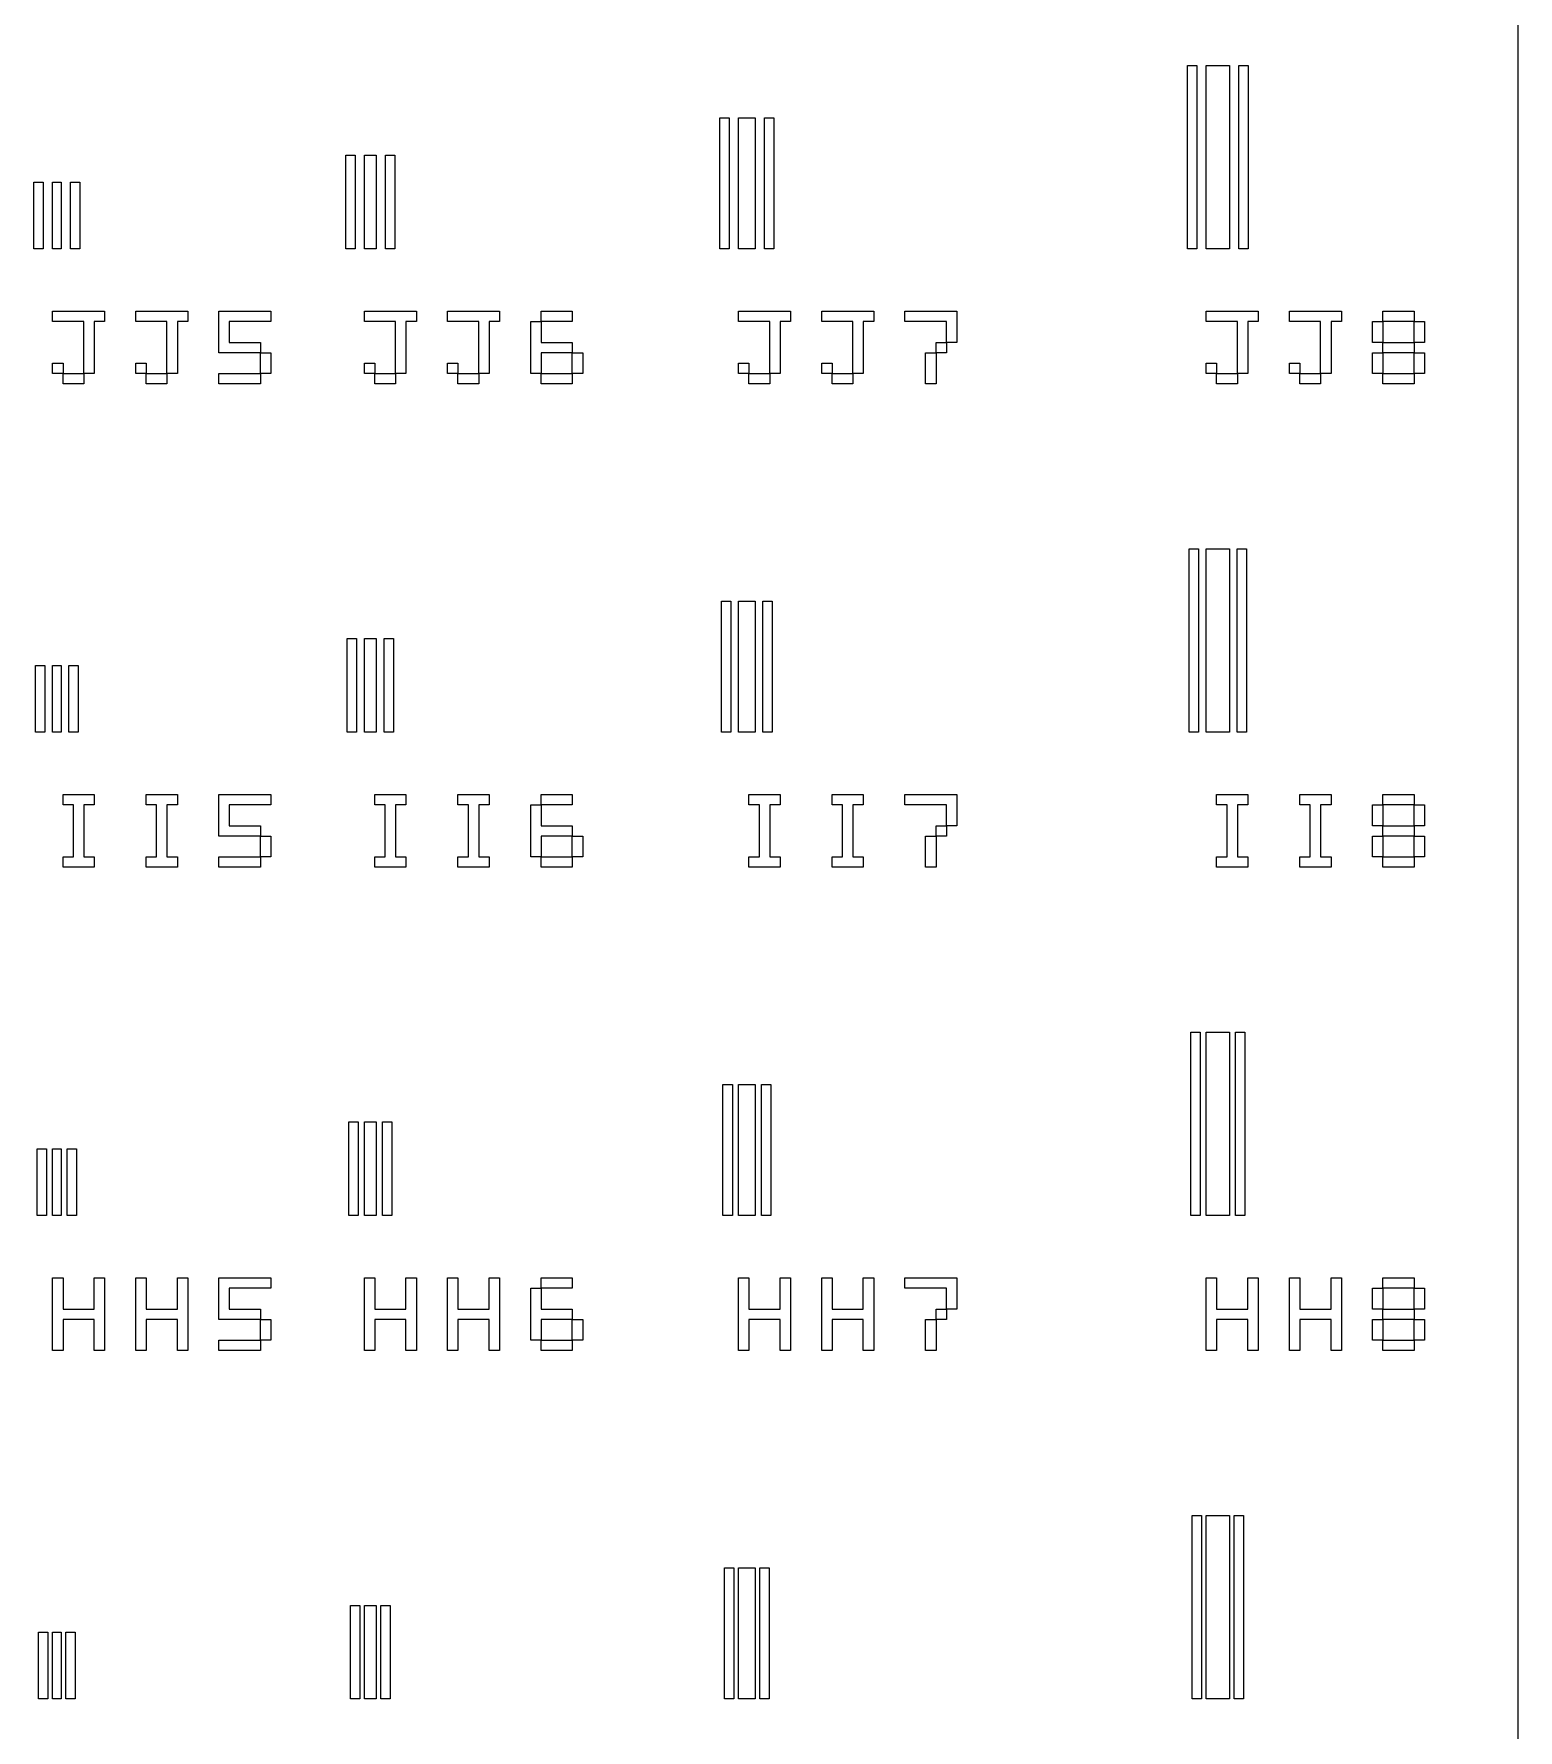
# Model space of a CAD drawing. Extents: x 0 to 3000, y 0 to 2000.
# Drawn here: x 2524 to 3000, y 990 to 1534 of the extents above; entities that cross this region are included whole.
import ezdxf

# ---------------------------------------------------------------- set-up
doc = ezdxf.new("R2010")
doc.units = 0
doc.header["$MEASUREMENT"] = 0
doc.layers.add('design', color=1, linetype='Continuous')

msp = doc.modelspace()

# ---------------------------------------------------------------- linework, layer by layer
msp.add_line((3000, 0), (3000, 2000))
at = {"layer": 'design'}
for points in [[(2894, 1465), (2894, 1523.8), (2897, 1523.8), (2897, 1465)], [(2900, 1465), (2900, 1523.8), (2907.4, 1523.8), (2907.4, 1465)], [(2910.4, 1465), (2910.4, 1523.8), (2913.4, 1523.8), (2913.4, 1465)], [(2744, 1465), (2744, 1507), (2747, 1507), (2747, 1465)], [(2750, 1465), (2750, 1507), (2755.3, 1507), (2755.3, 1465)], [(2758.3, 1465), (2758.3, 1507), (2761.3, 1507), (2761.3, 1465)], [(2624, 1465), (2624, 1495), (2627, 1495), (2627, 1465)], [(2630, 1465), (2630, 1495), (2633.8, 1495), (2633.8, 1465)], [(2636.8, 1465), (2636.8, 1495), (2639.8, 1495), (2639.8, 1465)], [(2524, 1465), (2524, 1486.4), (2527, 1486.4), (2527, 1465)], [(2530, 1465), (2530, 1486.4), (2532.7, 1486.4), (2532.7, 1465)], [(2535.7, 1465), (2535.7, 1486.4), (2538.7, 1486.4), (2538.7, 1465)], [(2540, 1425), (2540, 1428.33), (2540, 1431.67), (2540, 1435), (2540, 1438.33), (2540, 1441.67), (2536.67, 1441.67), (2533.33, 1441.67), (2530, 1441.67), (2530, 1445), (2533.33, 1445), (2536.67, 1445), (2540, 1445), (2543.33, 1445), (2546.67, 1445), (2546.67, 1441.67), (2543.33, 1441.67), (2543.33, 1438.33), (2543.33, 1435), (2543.33, 1431.67), (2543.33, 1428.33), (2543.33, 1425)], [(2566.67, 1425), (2566.67, 1428.33), (2566.67, 1431.67), (2566.67, 1435), (2566.67, 1438.33), (2566.67, 1441.67), (2563.33, 1441.67), (2560, 1441.67), (2556.67, 1441.67), (2556.67, 1445), (2560, 1445), (2563.33, 1445), (2566.67, 1445), (2570, 1445), (2573.33, 1445), (2573.33, 1441.67), (2570, 1441.67), (2570, 1438.33), (2570, 1435), (2570, 1431.67), (2570, 1428.33), (2570, 1425)], [(2583.33, 1431.67), (2583.33, 1435), (2583.33, 1438.33), (2583.33, 1441.67), (2583.33, 1445), (2586.67, 1445), (2590, 1445), (2593.33, 1445), (2596.67, 1445), (2600, 1445), (2600, 1441.67), (2596.67, 1441.67), (2593.33, 1441.67), (2590, 1441.67), (2586.67, 1441.67), (2586.67, 1438.33), (2586.67, 1435), (2590, 1435), (2593.33, 1435), (2596.67, 1435), (2596.67, 1431.67), (2593.33, 1431.67), (2590, 1431.67), (2586.67, 1431.67)], [(2640, 1425), (2640, 1428.33), (2640, 1431.67), (2640, 1435), (2640, 1438.33), (2640, 1441.67), (2636.67, 1441.67), (2633.33, 1441.67), (2630, 1441.67), (2630, 1445), (2633.33, 1445), (2636.67, 1445), (2640, 1445), (2643.33, 1445), (2646.67, 1445), (2646.67, 1441.67), (2643.33, 1441.67), (2643.33, 1438.33), (2643.33, 1435), (2643.33, 1431.67), (2643.33, 1428.33), (2643.33, 1425)], [(2666.67, 1425), (2666.67, 1428.33), (2666.67, 1431.67), (2666.67, 1435), (2666.67, 1438.33), (2666.67, 1441.67), (2663.33, 1441.67), (2660, 1441.67), (2656.67, 1441.67), (2656.67, 1445), (2660, 1445), (2663.33, 1445), (2666.67, 1445), (2670, 1445), (2673.33, 1445), (2673.33, 1441.67), (2670, 1441.67), (2670, 1438.33), (2670, 1435), (2670, 1431.67), (2670, 1428.33), (2670, 1425)], [(2683.33, 1425), (2683.33, 1428.33), (2683.33, 1431.67), (2683.33, 1435), (2683.33, 1438.33), (2683.33, 1441.67), (2686.67, 1441.67), (2686.67, 1438.33), (2686.67, 1435), (2690, 1435), (2693.33, 1435), (2696.67, 1435), (2696.67, 1431.67), (2693.33, 1431.67), (2690, 1431.67), (2686.67, 1431.67), (2686.67, 1428.33), (2686.67, 1425)], [(2686.67, 1441.67), (2686.67, 1445), (2690, 1445), (2693.33, 1445), (2696.67, 1445), (2696.67, 1441.67), (2693.33, 1441.67), (2690, 1441.67)], [(2760, 1425), (2760, 1428.33), (2760, 1431.67), (2760, 1435), (2760, 1438.33), (2760, 1441.67), (2756.67, 1441.67), (2753.33, 1441.67), (2750, 1441.67), (2750, 1445), (2753.33, 1445), (2756.67, 1445), (2760, 1445), (2763.33, 1445), (2766.67, 1445), (2766.67, 1441.67), (2763.33, 1441.67), (2763.33, 1438.33), (2763.33, 1435), (2763.33, 1431.67), (2763.33, 1428.33), (2763.33, 1425)], [(2786.67, 1425), (2786.67, 1428.33), (2786.67, 1431.67), (2786.67, 1435), (2786.67, 1438.33), (2786.67, 1441.67), (2783.33, 1441.67), (2780, 1441.67), (2776.67, 1441.67), (2776.67, 1445), (2780, 1445), (2783.33, 1445), (2786.67, 1445), (2790, 1445), (2793.33, 1445), (2793.33, 1441.67), (2790, 1441.67), (2790, 1438.33), (2790, 1435), (2790, 1431.67), (2790, 1428.33), (2790, 1425)], [(2816.67, 1435), (2816.67, 1438.33), (2816.67, 1441.67), (2813.33, 1441.67), (2810, 1441.67), (2806.67, 1441.67), (2803.33, 1441.67), (2803.33, 1445), (2806.67, 1445), (2810, 1445), (2813.33, 1445), (2816.67, 1445), (2820, 1445), (2820, 1441.67), (2820, 1438.33), (2820, 1435)], [(2910, 1425), (2910, 1428.33), (2910, 1431.67), (2910, 1435), (2910, 1438.33), (2910, 1441.67), (2906.67, 1441.67), (2903.33, 1441.67), (2900, 1441.67), (2900, 1445), (2903.33, 1445), (2906.67, 1445), (2910, 1445), (2913.33, 1445), (2916.67, 1445), (2916.67, 1441.67), (2913.33, 1441.67), (2913.33, 1438.33), (2913.33, 1435), (2913.33, 1431.67), (2913.33, 1428.33), (2913.33, 1425)], [(2936.67, 1425), (2936.67, 1428.33), (2936.67, 1431.67), (2936.67, 1435), (2936.67, 1438.33), (2936.67, 1441.67), (2933.33, 1441.67), (2930, 1441.67), (2926.67, 1441.67), (2926.67, 1445), (2930, 1445), (2933.33, 1445), (2936.67, 1445), (2940, 1445), (2943.33, 1445), (2943.33, 1441.67), (2940, 1441.67), (2940, 1438.33), (2940, 1435), (2940, 1431.67), (2940, 1428.33), (2940, 1425)], [(2953.33, 1435), (2953.33, 1438.33), (2953.33, 1441.67), (2956.67, 1441.67), (2956.67, 1438.33), (2956.67, 1435)], [(2956.67, 1441.67), (2956.67, 1445), (2960, 1445), (2963.33, 1445), (2966.67, 1445), (2966.67, 1441.67), (2963.33, 1441.67), (2960, 1441.67)], [(2966.67, 1435), (2966.67, 1438.33), (2966.67, 1441.67), (2970, 1441.67), (2970, 1438.33), (2970, 1435)], [(2596.67, 1425), (2596.67, 1428.33), (2596.67, 1431.67), (2600, 1431.67), (2600, 1428.33), (2600, 1425)], [(2696.67, 1425), (2696.67, 1428.33), (2696.67, 1431.67), (2700, 1431.67), (2700, 1428.33), (2700, 1425)], [(2810, 1421.67), (2810, 1425), (2810, 1428.33), (2810, 1431.67), (2813.33, 1431.67), (2813.33, 1428.33), (2813.33, 1425), (2813.33, 1421.67)], [(2813.33, 1431.67), (2813.33, 1435), (2816.67, 1435), (2816.67, 1431.67)], [(2953.33, 1425), (2953.33, 1428.33), (2953.33, 1431.67), (2956.67, 1431.67), (2956.67, 1428.33), (2956.67, 1425)], [(2956.67, 1431.67), (2956.67, 1435), (2960, 1435), (2963.33, 1435), (2966.67, 1435), (2966.67, 1431.67), (2963.33, 1431.67), (2960, 1431.67)], [(2966.67, 1425), (2966.67, 1428.33), (2966.67, 1431.67), (2970, 1431.67), (2970, 1428.33), (2970, 1425)], [(2530, 1425), (2530, 1428.33), (2533.33, 1428.33), (2533.33, 1425)], [(2556.67, 1425), (2556.67, 1428.33), (2560, 1428.33), (2560, 1425)], [(2630, 1425), (2630, 1428.33), (2633.33, 1428.33), (2633.33, 1425)], [(2656.67, 1425), (2656.67, 1428.33), (2660, 1428.33), (2660, 1425)], [(2750, 1425), (2750, 1428.33), (2753.33, 1428.33), (2753.33, 1425)], [(2776.67, 1425), (2776.67, 1428.33), (2780, 1428.33), (2780, 1425)], [(2900, 1425), (2900, 1428.33), (2903.33, 1428.33), (2903.33, 1425)], [(2926.67, 1425), (2926.67, 1428.33), (2930, 1428.33), (2930, 1425)], [(2533.33, 1421.67), (2533.33, 1425), (2536.67, 1425), (2540, 1425), (2540, 1421.67), (2536.67, 1421.67)], [(2560, 1421.67), (2560, 1425), (2563.33, 1425), (2566.67, 1425), (2566.67, 1421.67), (2563.33, 1421.67)], [(2583.33, 1421.67), (2583.33, 1425), (2586.67, 1425), (2590, 1425), (2593.33, 1425), (2596.67, 1425), (2596.67, 1421.67), (2593.33, 1421.67), (2590, 1421.67), (2586.67, 1421.67)], [(2633.33, 1421.67), (2633.33, 1425), (2636.67, 1425), (2640, 1425), (2640, 1421.67), (2636.67, 1421.67)], [(2660, 1421.67), (2660, 1425), (2663.33, 1425), (2666.67, 1425), (2666.67, 1421.67), (2663.33, 1421.67)], [(2686.67, 1421.67), (2686.67, 1425), (2690, 1425), (2693.33, 1425), (2696.67, 1425), (2696.67, 1421.67), (2693.33, 1421.67), (2690, 1421.67)], [(2753.33, 1421.67), (2753.33, 1425), (2756.67, 1425), (2760, 1425), (2760, 1421.67), (2756.67, 1421.67)], [(2780, 1421.67), (2780, 1425), (2783.33, 1425), (2786.67, 1425), (2786.67, 1421.67), (2783.33, 1421.67)], [(2903.33, 1421.67), (2903.33, 1425), (2906.67, 1425), (2910, 1425), (2910, 1421.67), (2906.67, 1421.67)], [(2930, 1421.67), (2930, 1425), (2933.33, 1425), (2936.67, 1425), (2936.67, 1421.67), (2933.33, 1421.67)], [(2956.67, 1421.67), (2956.67, 1425), (2960, 1425), (2963.33, 1425), (2966.67, 1425), (2966.67, 1421.67), (2963.33, 1421.67), (2960, 1421.67)], [(2894.5, 1310), (2894.5, 1368.8), (2897.5, 1368.8), (2897.5, 1310)], [(2900, 1310), (2900, 1368.8), (2907.4, 1368.8), (2907.4, 1310)], [(2909.9, 1310), (2909.9, 1368.8), (2912.9, 1368.8), (2912.9, 1310)], [(2744.5, 1310), (2744.5, 1352), (2747.5, 1352), (2747.5, 1310)], [(2750, 1310), (2750, 1352), (2755.3, 1352), (2755.3, 1310)], [(2757.8, 1310), (2757.8, 1352), (2760.8, 1352), (2760.8, 1310)], [(2624.5, 1310), (2624.5, 1340), (2627.5, 1340), (2627.5, 1310)], [(2630, 1310), (2630, 1340), (2633.8, 1340), (2633.8, 1310)], [(2636.3, 1310), (2636.3, 1340), (2639.3, 1340), (2639.3, 1310)], [(2524.5, 1310), (2524.5, 1331.4), (2527.5, 1331.4), (2527.5, 1310)], [(2530, 1310), (2530, 1331.4), (2532.7, 1331.4), (2532.7, 1310)], [(2535.2, 1310), (2535.2, 1331.4), (2538.2, 1331.4), (2538.2, 1310)], [(2533.33, 1266.67), (2533.33, 1270), (2536.67, 1270), (2536.67, 1273.33), (2536.67, 1276.67), (2536.67, 1280), (2536.67, 1283.33), (2536.67, 1286.67), (2533.33, 1286.67), (2533.33, 1290), (2536.67, 1290), (2540, 1290), (2543.33, 1290), (2543.33, 1286.67), (2540, 1286.67), (2540, 1283.33), (2540, 1280), (2540, 1276.67), (2540, 1273.33), (2540, 1270), (2543.33, 1270), (2543.33, 1266.67), (2540, 1266.67), (2536.67, 1266.67)], [(2560, 1266.67), (2560, 1270), (2563.33, 1270), (2563.33, 1273.33), (2563.33, 1276.67), (2563.33, 1280), (2563.33, 1283.33), (2563.33, 1286.67), (2560, 1286.67), (2560, 1290), (2563.33, 1290), (2566.67, 1290), (2570, 1290), (2570, 1286.67), (2566.67, 1286.67), (2566.67, 1283.33), (2566.67, 1280), (2566.67, 1276.67), (2566.67, 1273.33), (2566.67, 1270), (2570, 1270), (2570, 1266.67), (2566.67, 1266.67), (2563.33, 1266.67)], [(2583.33, 1276.67), (2583.33, 1280), (2583.33, 1283.33), (2583.33, 1286.67), (2583.33, 1290), (2586.67, 1290), (2590, 1290), (2593.33, 1290), (2596.67, 1290), (2600, 1290), (2600, 1286.67), (2596.67, 1286.67), (2593.33, 1286.67), (2590, 1286.67), (2586.67, 1286.67), (2586.67, 1283.33), (2586.67, 1280), (2590, 1280), (2593.33, 1280), (2596.67, 1280), (2596.67, 1276.67), (2593.33, 1276.67), (2590, 1276.67), (2586.67, 1276.67)], [(2633.33, 1266.67), (2633.33, 1270), (2636.67, 1270), (2636.67, 1273.33), (2636.67, 1276.67), (2636.67, 1280), (2636.67, 1283.33), (2636.67, 1286.67), (2633.33, 1286.67), (2633.33, 1290), (2636.67, 1290), (2640, 1290), (2643.33, 1290), (2643.33, 1286.67), (2640, 1286.67), (2640, 1283.33), (2640, 1280), (2640, 1276.67), (2640, 1273.33), (2640, 1270), (2643.33, 1270), (2643.33, 1266.67), (2640, 1266.67), (2636.67, 1266.67)], [(2660, 1266.67), (2660, 1270), (2663.33, 1270), (2663.33, 1273.33), (2663.33, 1276.67), (2663.33, 1280), (2663.33, 1283.33), (2663.33, 1286.67), (2660, 1286.67), (2660, 1290), (2663.33, 1290), (2666.67, 1290), (2670, 1290), (2670, 1286.67), (2666.67, 1286.67), (2666.67, 1283.33), (2666.67, 1280), (2666.67, 1276.67), (2666.67, 1273.33), (2666.67, 1270), (2670, 1270), (2670, 1266.67), (2666.67, 1266.67), (2663.33, 1266.67)], [(2686.67, 1286.67), (2686.67, 1290), (2690, 1290), (2693.33, 1290), (2696.67, 1290), (2696.67, 1286.67), (2693.33, 1286.67), (2690, 1286.67)], [(2753.33, 1266.67), (2753.33, 1270), (2756.67, 1270), (2756.67, 1273.33), (2756.67, 1276.67), (2756.67, 1280), (2756.67, 1283.33), (2756.67, 1286.67), (2753.33, 1286.67), (2753.33, 1290), (2756.67, 1290), (2760, 1290), (2763.33, 1290), (2763.33, 1286.67), (2760, 1286.67), (2760, 1283.33), (2760, 1280), (2760, 1276.67), (2760, 1273.33), (2760, 1270), (2763.33, 1270), (2763.33, 1266.67), (2760, 1266.67), (2756.67, 1266.67)], [(2780, 1266.67), (2780, 1270), (2783.33, 1270), (2783.33, 1273.33), (2783.33, 1276.67), (2783.33, 1280), (2783.33, 1283.33), (2783.33, 1286.67), (2780, 1286.67), (2780, 1290), (2783.33, 1290), (2786.67, 1290), (2790, 1290), (2790, 1286.67), (2786.67, 1286.67), (2786.67, 1283.33), (2786.67, 1280), (2786.67, 1276.67), (2786.67, 1273.33), (2786.67, 1270), (2790, 1270), (2790, 1266.67), (2786.67, 1266.67), (2783.33, 1266.67)], [(2816.67, 1280), (2816.67, 1283.33), (2816.67, 1286.67), (2813.33, 1286.67), (2810, 1286.67), (2806.67, 1286.67), (2803.33, 1286.67), (2803.33, 1290), (2806.67, 1290), (2810, 1290), (2813.33, 1290), (2816.67, 1290), (2820, 1290), (2820, 1286.67), (2820, 1283.33), (2820, 1280)], [(2903.33, 1266.67), (2903.33, 1270), (2906.67, 1270), (2906.67, 1273.33), (2906.67, 1276.67), (2906.67, 1280), (2906.67, 1283.33), (2906.67, 1286.67), (2903.33, 1286.67), (2903.33, 1290), (2906.67, 1290), (2910, 1290), (2913.33, 1290), (2913.33, 1286.67), (2910, 1286.67), (2910, 1283.33), (2910, 1280), (2910, 1276.67), (2910, 1273.33), (2910, 1270), (2913.33, 1270), (2913.33, 1266.67), (2910, 1266.67), (2906.67, 1266.67)], [(2930, 1266.67), (2930, 1270), (2933.33, 1270), (2933.33, 1273.33), (2933.33, 1276.67), (2933.33, 1280), (2933.33, 1283.33), (2933.33, 1286.67), (2930, 1286.67), (2930, 1290), (2933.33, 1290), (2936.67, 1290), (2940, 1290), (2940, 1286.67), (2936.67, 1286.67), (2936.67, 1283.33), (2936.67, 1280), (2936.67, 1276.67), (2936.67, 1273.33), (2936.67, 1270), (2940, 1270), (2940, 1266.67), (2936.67, 1266.67), (2933.33, 1266.67)], [(2956.67, 1286.67), (2956.67, 1290), (2960, 1290), (2963.33, 1290), (2966.67, 1290), (2966.67, 1286.67), (2963.33, 1286.67), (2960, 1286.67)], [(2683.33, 1270), (2683.33, 1273.33), (2683.33, 1276.67), (2683.33, 1280), (2683.33, 1283.33), (2683.33, 1286.67), (2686.67, 1286.67), (2686.67, 1283.33), (2686.67, 1280), (2690, 1280), (2693.33, 1280), (2696.67, 1280), (2696.67, 1276.67), (2693.33, 1276.67), (2690, 1276.67), (2686.67, 1276.67), (2686.67, 1273.33), (2686.67, 1270)], [(2953.33, 1280), (2953.33, 1283.33), (2953.33, 1286.67), (2956.67, 1286.67), (2956.67, 1283.33), (2956.67, 1280)], [(2966.67, 1280), (2966.67, 1283.33), (2966.67, 1286.67), (2970, 1286.67), (2970, 1283.33), (2970, 1280)], [(2813.33, 1276.67), (2813.33, 1280), (2816.67, 1280), (2816.67, 1276.67)], [(2956.67, 1276.67), (2956.67, 1280), (2960, 1280), (2963.33, 1280), (2966.67, 1280), (2966.67, 1276.67), (2963.33, 1276.67), (2960, 1276.67)], [(2596.67, 1270), (2596.67, 1273.33), (2596.67, 1276.67), (2600, 1276.67), (2600, 1273.33), (2600, 1270)], [(2696.67, 1270), (2696.67, 1273.33), (2696.67, 1276.67), (2700, 1276.67), (2700, 1273.33), (2700, 1270)], [(2810, 1266.67), (2810, 1270), (2810, 1273.33), (2810, 1276.67), (2813.33, 1276.67), (2813.33, 1273.33), (2813.33, 1270), (2813.33, 1266.67)], [(2953.33, 1270), (2953.33, 1273.33), (2953.33, 1276.67), (2956.67, 1276.67), (2956.67, 1273.33), (2956.67, 1270)], [(2966.67, 1270), (2966.67, 1273.33), (2966.67, 1276.67), (2970, 1276.67), (2970, 1273.33), (2970, 1270)], [(2583.33, 1266.67), (2583.33, 1270), (2586.67, 1270), (2590, 1270), (2593.33, 1270), (2596.67, 1270), (2596.67, 1266.67), (2593.33, 1266.67), (2590, 1266.67), (2586.67, 1266.67)], [(2686.67, 1266.67), (2686.67, 1270), (2690, 1270), (2693.33, 1270), (2696.67, 1270), (2696.67, 1266.67), (2693.33, 1266.67), (2690, 1266.67)], [(2956.67, 1266.67), (2956.67, 1270), (2960, 1270), (2963.33, 1270), (2966.67, 1270), (2966.67, 1266.67), (2963.33, 1266.67), (2960, 1266.67)], [(2895, 1155), (2895, 1213.8), (2898, 1213.8), (2898, 1155)], [(2900, 1155), (2900, 1213.8), (2907.4, 1213.8), (2907.4, 1155)], [(2909.4, 1155), (2909.4, 1213.8), (2912.4, 1213.8), (2912.4, 1155)], [(2745, 1155), (2745, 1197), (2748, 1197), (2748, 1155)], [(2750, 1155), (2750, 1197), (2755.3, 1197), (2755.3, 1155)], [(2757.3, 1155), (2757.3, 1197), (2760.3, 1197), (2760.3, 1155)], [(2625, 1155), (2625, 1185), (2628, 1185), (2628, 1155)], [(2630, 1155), (2630, 1185), (2633.8, 1185), (2633.8, 1155)], [(2635.8, 1155), (2635.8, 1185), (2638.8, 1185), (2638.8, 1155)], [(2525, 1155), (2525, 1176.4), (2528, 1176.4), (2528, 1155)], [(2530, 1155), (2530, 1176.4), (2532.7, 1176.4), (2532.7, 1155)], [(2534.7, 1155), (2534.7, 1176.4), (2537.7, 1176.4), (2537.7, 1155)], [(2530, 1111.67), (2530, 1115), (2530, 1118.33), (2530, 1121.67), (2530, 1125), (2530, 1128.33), (2530, 1131.67), (2530, 1135), (2533.33, 1135), (2533.33, 1131.67), (2533.33, 1128.33), (2533.33, 1125), (2536.67, 1125), (2540, 1125), (2543.33, 1125), (2543.33, 1128.33), (2543.33, 1131.67), (2543.33, 1135), (2546.67, 1135), (2546.67, 1131.67), (2546.67, 1128.33), (2546.67, 1125), (2546.67, 1121.67), (2546.67, 1118.33), (2546.67, 1115), (2546.67, 1111.67), (2543.33, 1111.67), (2543.33, 1115), (2543.33, 1118.33), (2543.33, 1121.67), (2540, 1121.67), (2536.67, 1121.67), (2533.33, 1121.67), (2533.33, 1118.33), (2533.33, 1115), (2533.33, 1111.67)], [(2556.67, 1111.67), (2556.67, 1115), (2556.67, 1118.33), (2556.67, 1121.67), (2556.67, 1125), (2556.67, 1128.33), (2556.67, 1131.67), (2556.67, 1135), (2560, 1135), (2560, 1131.67), (2560, 1128.33), (2560, 1125), (2563.33, 1125), (2566.67, 1125), (2570, 1125), (2570, 1128.33), (2570, 1131.67), (2570, 1135), (2573.33, 1135), (2573.33, 1131.67), (2573.33, 1128.33), (2573.33, 1125), (2573.33, 1121.67), (2573.33, 1118.33), (2573.33, 1115), (2573.33, 1111.67), (2570, 1111.67), (2570, 1115), (2570, 1118.33), (2570, 1121.67), (2566.67, 1121.67), (2563.33, 1121.67), (2560, 1121.67), (2560, 1118.33), (2560, 1115), (2560, 1111.67)], [(2583.33, 1121.67), (2583.33, 1125), (2583.33, 1128.33), (2583.33, 1131.67), (2583.33, 1135), (2586.67, 1135), (2590, 1135), (2593.33, 1135), (2596.67, 1135), (2600, 1135), (2600, 1131.67), (2596.67, 1131.67), (2593.33, 1131.67), (2590, 1131.67), (2586.67, 1131.67), (2586.67, 1128.33), (2586.67, 1125), (2590, 1125), (2593.33, 1125), (2596.67, 1125), (2596.67, 1121.67), (2593.33, 1121.67), (2590, 1121.67), (2586.67, 1121.67)], [(2630, 1111.67), (2630, 1115), (2630, 1118.33), (2630, 1121.67), (2630, 1125), (2630, 1128.33), (2630, 1131.67), (2630, 1135), (2633.33, 1135), (2633.33, 1131.67), (2633.33, 1128.33), (2633.33, 1125), (2636.67, 1125), (2640, 1125), (2643.33, 1125), (2643.33, 1128.33), (2643.33, 1131.67), (2643.33, 1135), (2646.67, 1135), (2646.67, 1131.67), (2646.67, 1128.33), (2646.67, 1125), (2646.67, 1121.67), (2646.67, 1118.33), (2646.67, 1115), (2646.67, 1111.67), (2643.33, 1111.67), (2643.33, 1115), (2643.33, 1118.33), (2643.33, 1121.67), (2640, 1121.67), (2636.67, 1121.67), (2633.33, 1121.67), (2633.33, 1118.33), (2633.33, 1115), (2633.33, 1111.67)], [(2656.67, 1111.67), (2656.67, 1115), (2656.67, 1118.33), (2656.67, 1121.67), (2656.67, 1125), (2656.67, 1128.33), (2656.67, 1131.67), (2656.67, 1135), (2660, 1135), (2660, 1131.67), (2660, 1128.33), (2660, 1125), (2663.33, 1125), (2666.67, 1125), (2670, 1125), (2670, 1128.33), (2670, 1131.67), (2670, 1135), (2673.33, 1135), (2673.33, 1131.67), (2673.33, 1128.33), (2673.33, 1125), (2673.33, 1121.67), (2673.33, 1118.33), (2673.33, 1115), (2673.33, 1111.67), (2670, 1111.67), (2670, 1115), (2670, 1118.33), (2670, 1121.67), (2666.67, 1121.67), (2663.33, 1121.67), (2660, 1121.67), (2660, 1118.33), (2660, 1115), (2660, 1111.67)], [(2683.33, 1115), (2683.33, 1118.33), (2683.33, 1121.67), (2683.33, 1125), (2683.33, 1128.33), (2683.33, 1131.67), (2686.67, 1131.67), (2686.67, 1128.33), (2686.67, 1125), (2690, 1125), (2693.33, 1125), (2696.67, 1125), (2696.67, 1121.67), (2693.33, 1121.67), (2690, 1121.67), (2686.67, 1121.67), (2686.67, 1118.33), (2686.67, 1115)], [(2686.67, 1131.67), (2686.67, 1135), (2690, 1135), (2693.33, 1135), (2696.67, 1135), (2696.67, 1131.67), (2693.33, 1131.67), (2690, 1131.67)], [(2750, 1111.67), (2750, 1115), (2750, 1118.33), (2750, 1121.67), (2750, 1125), (2750, 1128.33), (2750, 1131.67), (2750, 1135), (2753.33, 1135), (2753.33, 1131.67), (2753.33, 1128.33), (2753.33, 1125), (2756.67, 1125), (2760, 1125), (2763.33, 1125), (2763.33, 1128.33), (2763.33, 1131.67), (2763.33, 1135), (2766.67, 1135), (2766.67, 1131.67), (2766.67, 1128.33), (2766.67, 1125), (2766.67, 1121.67), (2766.67, 1118.33), (2766.67, 1115), (2766.67, 1111.67), (2763.33, 1111.67), (2763.33, 1115), (2763.33, 1118.33), (2763.33, 1121.67), (2760, 1121.67), (2756.67, 1121.67), (2753.33, 1121.67), (2753.33, 1118.33), (2753.33, 1115), (2753.33, 1111.67)], [(2776.67, 1111.67), (2776.67, 1115), (2776.67, 1118.33), (2776.67, 1121.67), (2776.67, 1125), (2776.67, 1128.33), (2776.67, 1131.67), (2776.67, 1135), (2780, 1135), (2780, 1131.67), (2780, 1128.33), (2780, 1125), (2783.33, 1125), (2786.67, 1125), (2790, 1125), (2790, 1128.33), (2790, 1131.67), (2790, 1135), (2793.33, 1135), (2793.33, 1131.67), (2793.33, 1128.33), (2793.33, 1125), (2793.33, 1121.67), (2793.33, 1118.33), (2793.33, 1115), (2793.33, 1111.67), (2790, 1111.67), (2790, 1115), (2790, 1118.33), (2790, 1121.67), (2786.67, 1121.67), (2783.33, 1121.67), (2780, 1121.67), (2780, 1118.33), (2780, 1115), (2780, 1111.67)], [(2816.67, 1125), (2816.67, 1128.33), (2816.67, 1131.67), (2813.33, 1131.67), (2810, 1131.67), (2806.67, 1131.67), (2803.33, 1131.67), (2803.33, 1135), (2806.67, 1135), (2810, 1135), (2813.33, 1135), (2816.67, 1135), (2820, 1135), (2820, 1131.67), (2820, 1128.33), (2820, 1125)], [(2900, 1111.67), (2900, 1115), (2900, 1118.33), (2900, 1121.67), (2900, 1125), (2900, 1128.33), (2900, 1131.67), (2900, 1135), (2903.33, 1135), (2903.33, 1131.67), (2903.33, 1128.33), (2903.33, 1125), (2906.67, 1125), (2910, 1125), (2913.33, 1125), (2913.33, 1128.33), (2913.33, 1131.67), (2913.33, 1135), (2916.67, 1135), (2916.67, 1131.67), (2916.67, 1128.33), (2916.67, 1125), (2916.67, 1121.67), (2916.67, 1118.33), (2916.67, 1115), (2916.67, 1111.67), (2913.33, 1111.67), (2913.33, 1115), (2913.33, 1118.33), (2913.33, 1121.67), (2910, 1121.67), (2906.67, 1121.67), (2903.33, 1121.67), (2903.33, 1118.33), (2903.33, 1115), (2903.33, 1111.67)], [(2926.67, 1111.67), (2926.67, 1115), (2926.67, 1118.33), (2926.67, 1121.67), (2926.67, 1125), (2926.67, 1128.33), (2926.67, 1131.67), (2926.67, 1135), (2930, 1135), (2930, 1131.67), (2930, 1128.33), (2930, 1125), (2933.33, 1125), (2936.67, 1125), (2940, 1125), (2940, 1128.33), (2940, 1131.67), (2940, 1135), (2943.33, 1135), (2943.33, 1131.67), (2943.33, 1128.33), (2943.33, 1125), (2943.33, 1121.67), (2943.33, 1118.33), (2943.33, 1115), (2943.33, 1111.67), (2940, 1111.67), (2940, 1115), (2940, 1118.33), (2940, 1121.67), (2936.67, 1121.67), (2933.33, 1121.67), (2930, 1121.67), (2930, 1118.33), (2930, 1115), (2930, 1111.67)], [(2953.33, 1125), (2953.33, 1128.33), (2953.33, 1131.67), (2956.67, 1131.67), (2956.67, 1128.33), (2956.67, 1125)], [(2956.67, 1131.67), (2956.67, 1135), (2960, 1135), (2963.33, 1135), (2966.67, 1135), (2966.67, 1131.67), (2963.33, 1131.67), (2960, 1131.67)], [(2966.67, 1125), (2966.67, 1128.33), (2966.67, 1131.67), (2970, 1131.67), (2970, 1128.33), (2970, 1125)], [(2596.67, 1115), (2596.67, 1118.33), (2596.67, 1121.67), (2600, 1121.67), (2600, 1118.33), (2600, 1115)], [(2696.67, 1115), (2696.67, 1118.33), (2696.67, 1121.67), (2700, 1121.67), (2700, 1118.33), (2700, 1115)], [(2810, 1111.67), (2810, 1115), (2810, 1118.33), (2810, 1121.67), (2813.33, 1121.67), (2813.33, 1118.33), (2813.33, 1115), (2813.33, 1111.67)], [(2813.33, 1121.67), (2813.33, 1125), (2816.67, 1125), (2816.67, 1121.67)], [(2953.33, 1115), (2953.33, 1118.33), (2953.33, 1121.67), (2956.67, 1121.67), (2956.67, 1118.33), (2956.67, 1115)], [(2956.67, 1121.67), (2956.67, 1125), (2960, 1125), (2963.33, 1125), (2966.67, 1125), (2966.67, 1121.67), (2963.33, 1121.67), (2960, 1121.67)], [(2966.67, 1115), (2966.67, 1118.33), (2966.67, 1121.67), (2970, 1121.67), (2970, 1118.33), (2970, 1115)], [(2583.33, 1111.67), (2583.33, 1115), (2586.67, 1115), (2590, 1115), (2593.33, 1115), (2596.67, 1115), (2596.67, 1111.67), (2593.33, 1111.67), (2590, 1111.67), (2586.67, 1111.67)], [(2686.67, 1111.67), (2686.67, 1115), (2690, 1115), (2693.33, 1115), (2696.67, 1115), (2696.67, 1111.67), (2693.33, 1111.67), (2690, 1111.67)], [(2956.67, 1111.67), (2956.67, 1115), (2960, 1115), (2963.33, 1115), (2966.67, 1115), (2966.67, 1111.67), (2963.33, 1111.67), (2960, 1111.67)], [(2895.5, 1000), (2895.5, 1058.8), (2898.5, 1058.8), (2898.5, 1000)], [(2900, 1000), (2900, 1058.8), (2907.4, 1058.8), (2907.4, 1000)], [(2908.9, 1000), (2908.9, 1058.8), (2911.9, 1058.8), (2911.9, 1000)], [(2745.5, 1000), (2745.5, 1042), (2748.5, 1042), (2748.5, 1000)], [(2750, 1000), (2750, 1042), (2755.3, 1042), (2755.3, 1000)], [(2756.8, 1000), (2756.8, 1042), (2759.8, 1042), (2759.8, 1000)], [(2625.5, 1000), (2625.5, 1030), (2628.5, 1030), (2628.5, 1000)], [(2630, 1000), (2630, 1030), (2633.8, 1030), (2633.8, 1000)], [(2635.3, 1000), (2635.3, 1030), (2638.3, 1030), (2638.3, 1000)], [(2525.5, 1000), (2525.5, 1021.4), (2528.5, 1021.4), (2528.5, 1000)], [(2530, 1000), (2530, 1021.4), (2532.7, 1021.4), (2532.7, 1000)], [(2534.2, 1000), (2534.2, 1021.4), (2537.2, 1021.4), (2537.2, 1000)]]:
    msp.add_lwpolyline(points, close=True, dxfattribs=at)

doc.saveas('drawing.dxf')
